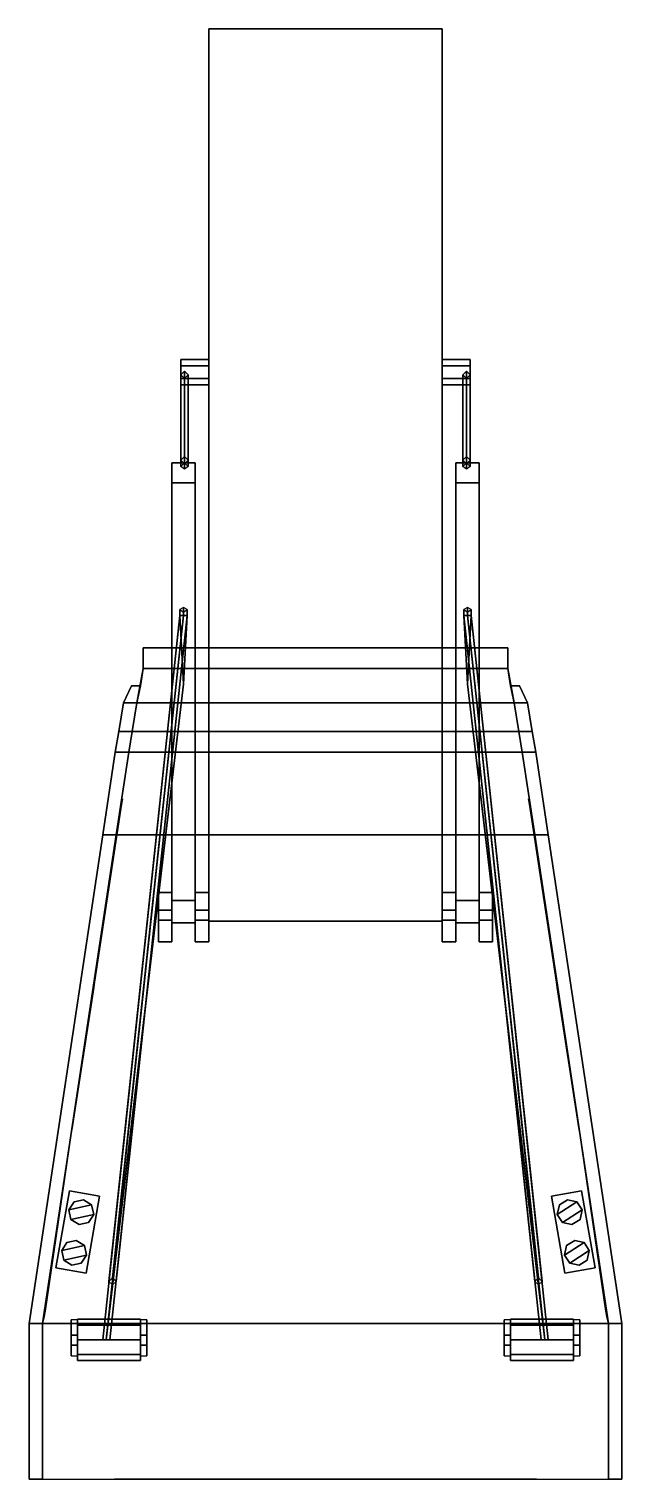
# Model space of a CAD drawing. Header units: millimetres. Extents: x -3.3 to 3.3, y -34.8 to 29.6.
# Drawn here: x -3.3 to 3.3, y 13.46 to 29.6 of the extents above; entities that cross this region are included whole.
import ezdxf

# ---------------------------------------------------------------- set-up
doc = ezdxf.new("R2010")
doc.units = ezdxf.units.MM
doc.layers.add('railings', color=6, linetype='Continuous')

msp = doc.modelspace()

# ---------------------------------------------------------------- linework, layer by layer
for points in [[(-1.3, 29.6, 2.29), (-1.3, 29.6, 1.94), (-1.3, 19.67, 2.23), (-1.3, 19.67, 2.49)], [(1.3, 29.6, 2.29), (1.3, 29.6, 1.94), (-1.3, 29.6, 1.94), (-1.3, 29.6, 2.29)], [(-1.3, 19.67, 2.23), (-1.3, 29.6, 1.94), (1.3, 29.6, 1.94), (1.3, 19.67, 2.23)], [(1.3, 19.67, 2.49), (1.3, 29.6, 2.29), (-1.3, 29.6, 2.29), (-1.3, 19.67, 2.49)], [(1.3, 19.67, 2.23), (1.3, 29.6, 1.94), (1.3, 29.6, 2.29), (1.3, 19.67, 2.49)], [(-1.61, 25.64, 2.2), (-1.61, 25.92, 2.2), (-1.61, 25.85, 2.079), (-1.61, 25.71, 2.079)], [(-1.61, 25.71, 2.321), (-1.61, 25.85, 2.321), (-1.61, 25.92, 2.2), (-1.61, 25.64, 2.2)], [(-1.3, 25.92, 2.2), (-1.3, 25.85, 2.079), (-1.61, 25.85, 2.079), (-1.61, 25.92, 2.2)], [(-1.3, 25.85, 2.321), (-1.3, 25.92, 2.2), (-1.61, 25.92, 2.2), (-1.61, 25.85, 2.321)], [(-1.3, 25.85, 2.079), (-1.3, 25.71, 2.079), (-1.61, 25.71, 2.079), (-1.61, 25.85, 2.079)], [(-1.3, 25.71, 2.321), (-1.3, 25.85, 2.321), (-1.61, 25.85, 2.321), (-1.61, 25.71, 2.321)], [(1.3, 25.92, 2.2), (1.3, 25.85, 2.321), (1.61, 25.85, 2.321), (1.61, 25.92, 2.2)], [(1.3, 25.85, 2.079), (1.3, 25.92, 2.2), (1.61, 25.92, 2.2), (1.61, 25.85, 2.079)], [(1.3, 25.85, 2.321), (1.3, 25.71, 2.321), (1.61, 25.71, 2.321), (1.61, 25.85, 2.321)], [(1.3, 25.71, 2.079), (1.3, 25.85, 2.079), (1.61, 25.85, 2.079), (1.61, 25.71, 2.079)], [(1.61, 25.85, 2.321), (1.61, 25.71, 2.321), (1.61, 25.64, 2.2), (1.61, 25.92, 2.2)], [(1.61, 25.92, 2.2), (1.61, 25.64, 2.2), (1.61, 25.71, 2.079), (1.61, 25.85, 2.079)], [(-1.57, 25.79, 2.32), (-1.61, 25.75, 2.32), (-1.61, 24.8, 8.87), (-1.57, 24.84, 8.87)], [(-1.61, 25.75, 2.32), (-1.57, 25.71, 2.32), (-1.57, 24.76, 8.87), (-1.61, 24.8, 8.87)], [(-1.3, 25.71, 2.079), (-1.3, 25.64, 2.2), (-1.61, 25.64, 2.2), (-1.61, 25.71, 2.079)], [(-1.3, 25.64, 2.2), (-1.3, 25.71, 2.321), (-1.61, 25.71, 2.321), (-1.61, 25.64, 2.2)], [(-1.53, 25.75, 2.32), (-1.57, 25.79, 2.32), (-1.57, 24.84, 8.87), (-1.53, 24.8, 8.87)], [(-1.57, 25.71, 2.32), (-1.53, 25.75, 2.32), (-1.53, 24.8, 8.87), (-1.57, 24.76, 8.87)], [(1.3, 25.71, 2.321), (1.3, 25.64, 2.2), (1.61, 25.64, 2.2), (1.61, 25.71, 2.321)], [(1.3, 25.64, 2.2), (1.3, 25.71, 2.079), (1.61, 25.71, 2.079), (1.61, 25.64, 2.2)], [(1.57, 25.79, 2.32), (1.53, 25.75, 2.32), (1.53, 24.8, 8.87), (1.57, 24.84, 8.87)], [(1.53, 25.75, 2.32), (1.57, 25.71, 2.32), (1.57, 24.76, 8.87), (1.53, 24.8, 8.87)], [(1.61, 25.75, 2.32), (1.57, 25.79, 2.32), (1.57, 24.84, 8.87), (1.61, 24.8, 8.87)], [(1.57, 25.71, 2.32), (1.61, 25.75, 2.32), (1.61, 24.8, 8.87), (1.57, 24.76, 8.87)], [(-1.71, 24.77, 9.24), (-1.71, 19.9, 2.14), (-1.71, 19.65, 2.34), (-1.71, 24.55, 9.39)], [(-1.45, 24.77, 9.24), (-1.45, 19.9, 2.14), (-1.71, 19.9, 2.14), (-1.71, 24.77, 9.24)], [(-1.45, 24.55, 9.39), (-1.45, 24.77, 9.24), (-1.71, 24.77, 9.24), (-1.71, 24.55, 9.39)], [(-1.57, 24.84, 8.87), (-1.61, 24.8, 8.87), (-1.61, 24.73, 9.19), (-1.57, 24.77, 9.24)], [(-1.61, 24.8, 8.87), (-1.57, 24.76, 8.87), (-1.57, 24.7, 9.14), (-1.61, 24.73, 9.19)], [(-1.53, 24.8, 8.87), (-1.57, 24.84, 8.87), (-1.57, 24.77, 9.24), (-1.53, 24.73, 9.19)], [(-1.57, 24.76, 8.87), (-1.53, 24.8, 8.87), (-1.53, 24.73, 9.19), (-1.57, 24.7, 9.14)], [(-1.45, 19.65, 2.34), (-1.45, 19.9, 2.14), (-1.45, 24.77, 9.24), (-1.45, 24.55, 9.39)], [(1.71, 24.77, 9.24), (1.71, 19.9, 2.14), (1.45, 19.9, 2.14), (1.45, 24.77, 9.24)], [(1.45, 24.77, 9.24), (1.45, 19.9, 2.14), (1.45, 19.65, 2.34), (1.45, 24.55, 9.39)], [(1.71, 24.55, 9.39), (1.71, 24.77, 9.24), (1.45, 24.77, 9.24), (1.45, 24.55, 9.39)], [(1.57, 24.84, 8.87), (1.53, 24.8, 8.87), (1.53, 24.73, 9.19), (1.57, 24.77, 9.24)], [(1.53, 24.8, 8.87), (1.57, 24.76, 8.87), (1.57, 24.7, 9.14), (1.53, 24.73, 9.19)], [(1.61, 24.8, 8.87), (1.57, 24.84, 8.87), (1.57, 24.77, 9.24), (1.61, 24.73, 9.19)], [(1.57, 24.76, 8.87), (1.61, 24.8, 8.87), (1.61, 24.73, 9.19), (1.57, 24.7, 9.14)], [(1.71, 19.65, 2.34), (1.71, 19.9, 2.14), (1.71, 24.77, 9.24), (1.71, 24.55, 9.39)], [(-1.71, 24.55, 9.39), (-1.71, 19.65, 2.34), (-1.45, 19.65, 2.34), (-1.45, 24.55, 9.39)], [(1.45, 24.55, 9.39), (1.45, 19.65, 2.34), (1.71, 19.65, 2.34), (1.71, 24.55, 9.39)], [(-1.62, 23.07, 7.35), (-1.58, 23.07, 7.39), (-1.58, 23.16, 7.39), (-1.62, 23.14, 7.35)], [(-1.58, 23.07, 7.31), (-1.62, 23.07, 7.35), (-1.62, 23.14, 7.35), (-1.58, 23.11, 7.31)], [(-1.58, 23.07, 7.39), (-1.54, 23.07, 7.35), (-1.54, 23.14, 7.35), (-1.58, 23.16, 7.39)], [(-1.54, 23.07, 7.35), (-1.58, 23.07, 7.31), (-1.58, 23.11, 7.31), (-1.54, 23.14, 7.35)], [(1.54, 23.07, 7.35), (1.58, 23.07, 7.39), (1.58, 23.16, 7.39), (1.54, 23.14, 7.35)], [(1.58, 23.07, 7.31), (1.54, 23.07, 7.35), (1.54, 23.14, 7.35), (1.58, 23.11, 7.31)], [(1.58, 23.07, 7.39), (1.62, 23.07, 7.35), (1.62, 23.14, 7.35), (1.58, 23.16, 7.39)], [(1.62, 23.07, 7.35), (1.58, 23.07, 7.31), (1.58, 23.11, 7.31), (1.62, 23.14, 7.35)], [(-2.48, 15.01, 2.31), (-2.44, 15.01, 2.35), (-1.58, 23.07, 7.39), (-1.62, 23.07, 7.35)], [(-2.44, 15.01, 2.27), (-2.48, 15.01, 2.31), (-1.62, 23.07, 7.35), (-1.58, 22.307, 6.833)], [(-2.44, 15.01, 2.35), (-2.4, 15.01, 2.31), (-1.54, 23.07, 7.35), (-1.58, 23.07, 7.39)], [(-2.4, 15.01, 2.31), (-2.44, 15.01, 2.27), (-1.58, 22.307, 6.833), (-1.54, 23.07, 7.35)], [(-2.41, 15.66, 1.929), (-2.37, 15.62, 1.94), (-1.58, 22.307, 6.833), (-1.62, 23.07, 7.35)], [(-2.37, 15.7, 1.919), (-2.41, 15.66, 1.929), (-1.62, 23.07, 7.35), (-1.58, 23.07, 7.31)], [(-2.37, 15.62, 1.94), (-2.33, 15.66, 1.929), (-1.54, 23.07, 7.35), (-1.58, 22.307, 6.833)], [(-2.33, 15.66, 1.929), (-2.37, 15.7, 1.919), (-1.58, 23.07, 7.31), (-1.54, 23.07, 7.35)], [(2.44, 15.01, 2.27), (2.4, 15.01, 2.31), (1.54, 23.07, 7.35), (1.58, 22.307, 6.833)], [(2.4, 15.01, 2.31), (2.44, 15.01, 2.35), (1.58, 23.07, 7.39), (1.54, 23.07, 7.35)], [(2.37, 15.7, 1.919), (2.33, 15.66, 1.929), (1.54, 23.07, 7.35), (1.58, 23.07, 7.31)], [(2.33, 15.66, 1.929), (2.37, 15.62, 1.94), (1.58, 22.307, 6.833), (1.54, 23.07, 7.35)], [(2.48, 15.01, 2.31), (2.44, 15.01, 2.27), (1.58, 22.307, 6.833), (1.62, 23.07, 7.35)], [(2.44, 15.01, 2.35), (2.48, 15.01, 2.31), (1.62, 23.07, 7.35), (1.58, 23.07, 7.39)], [(2.41, 15.66, 1.929), (2.37, 15.7, 1.919), (1.58, 23.07, 7.31), (1.62, 23.07, 7.35)], [(2.37, 15.62, 1.94), (2.41, 15.66, 1.929), (1.62, 23.07, 7.35), (1.58, 22.307, 6.833)], [(-2.03, 22.71, 2.14), (2.03, 22.71, 2.14), (2.03, 22.71, 1.35), (-2.03, 22.71, 1.35)], [(-2.03, 22.48, 2.14), (-2.03, 22.71, 2.14), (-2.03, 22.71, 1.35), (-2.03, 22.48, 0.89)], [(-2.03, 22.71, 1.35), (2.03, 22.71, 1.35), (2.03, 22.48, 0.89), (-2.03, 22.48, 0.89)], [(2.03, 22.48, 2.14), (2.03, 22.71, 2.14), (-2.03, 22.71, 2.14), (-2.03, 22.48, 2.14)], [(2.03, 22.48, 0.89), (2.03, 22.71, 1.35), (2.03, 22.71, 2.14), (2.03, 22.48, 2.14)], [(-2.03, 22.48, 0.89), (2.03, 22.48, 0.89), (2.1, 22.1, 0.5), (-2.1, 22.1, 0.5)], [(2.1, 22.1, 2.1), (2.03, 22.48, 2.14), (-2.03, 22.48, 2.14), (-2.1, 22.1, 2.1)], [(-2.1, 22.1, 2.1), (-2.03, 22.48, 2.14), (-2.06, 22.29, 2), (-2.1, 22.1, 2)], [(-2.1, 22.1, 1.34), (-2.06, 22.29, 1.34), (-2.03, 22.48, 0.89), (-2.1, 22.1, 0.5)], [(-2.06, 22.29, 2), (-2.03, 22.48, 2.14), (-2.03, 22.48, 0.89), (-2.06, 22.29, 1.34)], [(2.06, 22.29, 1.34), (2.03, 22.48, 0.89), (2.03, 22.48, 2.14), (2.06, 22.29, 2)], [(2.1, 22.1, 2), (2.06, 22.29, 2), (2.03, 22.48, 2.14), (2.1, 22.1, 2.1)], [(2.1, 22.1, 0.5), (2.03, 22.48, 0.89), (2.06, 22.29, 1.34), (2.1, 22.1, 1.34)], [(-2.1, 22.1, 2), (-2.06, 22.29, 2), (-2.16, 22.29, 2), (-2.25, 22.1, 2)], [(-2.16, 22.29, 2), (-2.16, 22.29, 1.84), (-2.25, 22.1, 1.84), (-2.25, 22.1, 2)], [(-2.25, 22.1, 1.84), (-2.16, 22.29, 1.84), (-2.06, 22.29, 1.84), (-2.1, 22.1, 1.84)], [(-2.16, 22.29, 1.5), (-2.16, 22.29, 1.34), (-2.25, 22.1, 1.34), (-2.25, 22.1, 1.5)], [(-2.25, 22.1, 1.34), (-2.16, 22.29, 1.34), (-2.06, 22.29, 1.34), (-2.1, 22.1, 1.34)], [(-2.1, 22.1, 1.5), (-2.06, 22.29, 1.5), (-2.16, 22.29, 1.5), (-2.25, 22.1, 1.5)], [(-2.06, 22.29, 2), (-2.06, 22.29, 1.84), (-2.16, 22.29, 1.84), (-2.16, 22.29, 2)], [(-2.06, 22.29, 1.5), (-2.06, 22.29, 1.34), (-2.16, 22.29, 1.34), (-2.16, 22.29, 1.5)], [(-2.1, 22.1, 1.84), (-2.06, 22.29, 1.84), (-2.06, 22.29, 1.5), (-2.1, 22.1, 1.5)], [(2.1, 22.1, 1.84), (2.06, 22.29, 1.84), (2.16, 22.29, 1.84), (2.25, 22.1, 1.84)], [(2.06, 22.29, 1.84), (2.06, 22.29, 2), (2.16, 22.29, 2), (2.16, 22.29, 1.84)], [(2.25, 22.1, 2), (2.16, 22.29, 2), (2.06, 22.29, 2), (2.1, 22.1, 2)], [(2.06, 22.29, 1.34), (2.06, 22.29, 1.5), (2.16, 22.29, 1.5), (2.16, 22.29, 1.34)], [(2.1, 22.1, 1.34), (2.06, 22.29, 1.34), (2.16, 22.29, 1.34), (2.25, 22.1, 1.34)], [(2.25, 22.1, 1.5), (2.16, 22.29, 1.5), (2.06, 22.29, 1.5), (2.1, 22.1, 1.5)], [(2.1, 22.1, 1.5), (2.06, 22.29, 1.5), (2.06, 22.29, 1.84), (2.1, 22.1, 1.84)], [(2.16, 22.29, 1.84), (2.16, 22.29, 2), (2.25, 22.1, 2), (2.25, 22.1, 1.84)], [(2.16, 22.29, 1.34), (2.16, 22.29, 1.5), (2.25, 22.1, 1.5), (2.25, 22.1, 1.34)], [(-2.25, 22.1, 2), (-2.25, 22.1, 1.84), (-2.3, 21.78, 1.83), (-2.3, 21.78, 1.99)], [(-2.15, 21.78, 1.99), (-2.1, 22.1, 2), (-2.25, 22.1, 2), (-2.3, 21.78, 1.99)], [(-2.3, 21.78, 1.83), (-2.25, 22.1, 1.84), (-2.1, 22.1, 1.84), (-2.15, 21.78, 1.83)], [(-2.25, 22.1, 1.5), (-2.25, 22.1, 1.34), (-2.3, 21.78, 1.33), (-2.3, 21.78, 1.49)], [(-2.3, 21.78, 1.33), (-2.25, 22.1, 1.34), (-2.1, 22.1, 1.34), (-2.15, 21.78, 1.33)], [(-2.15, 21.78, 1.49), (-2.1, 22.1, 1.5), (-2.25, 22.1, 1.5), (-2.3, 21.78, 1.49)], [(-2.15, 21.78, 2.09), (-2.1, 22.1, 2.1), (-2.1, 22.1, 2), (-2.15, 21.78, 1.99)], [(-2.1, 22.1, 0.5), (2.1, 22.1, 0.5), (2.15, 21.78, 0.31), (-2.15, 21.78, 0.31)], [(2.15, 21.78, 2.09), (2.1, 22.1, 2.1), (-2.1, 22.1, 2.1), (-2.15, 21.78, 2.09)], [(-2.15, 21.78, 1.83), (-2.1, 22.1, 1.84), (-2.1, 22.1, 1.5), (-2.15, 21.78, 1.49)], [(-2.15, 21.78, 1.33), (-2.1, 22.1, 1.34), (-2.1, 22.1, 0.5), (-2.15, 21.78, 0.31)], [(2.15, 21.78, 1.99), (2.1, 22.1, 2), (2.1, 22.1, 2.1), (2.15, 21.78, 2.09)], [(2.15, 21.78, 1.83), (2.1, 22.1, 1.84), (2.25, 22.1, 1.84), (2.3, 21.78, 1.83)], [(2.3, 21.78, 1.99), (2.25, 22.1, 2), (2.1, 22.1, 2), (2.15, 21.78, 1.99)], [(2.15, 21.78, 1.33), (2.1, 22.1, 1.34), (2.25, 22.1, 1.34), (2.3, 21.78, 1.33)], [(2.3, 21.78, 1.49), (2.25, 22.1, 1.5), (2.1, 22.1, 1.5), (2.15, 21.78, 1.49)], [(2.15, 21.78, 1.49), (2.1, 22.1, 1.5), (2.1, 22.1, 1.84), (2.15, 21.78, 1.83)], [(2.15, 21.78, 0.31), (2.1, 22.1, 0.5), (2.1, 22.1, 1.34), (2.15, 21.78, 1.33)], [(2.25, 22.1, 1.84), (2.25, 22.1, 2), (2.3, 21.78, 1.99), (2.3, 21.78, 1.83)], [(2.25, 22.1, 1.34), (2.25, 22.1, 1.5), (2.3, 21.78, 1.49), (2.3, 21.78, 1.33)], [(-2.34, 21.55, 1.82), (-2.3, 21.78, 1.83), (-2.15, 21.78, 1.83), (-2.19, 21.55, 1.82)], [(-2.19, 21.55, 1.98), (-2.15, 21.78, 1.99), (-2.3, 21.78, 1.99), (-2.34, 21.55, 1.98)], [(-2.3, 21.78, 1.99), (-2.3, 21.78, 1.83), (-2.34, 21.55, 1.82), (-2.34, 21.55, 1.98)], [(-2.3, 21.78, 1.49), (-2.3, 21.78, 1.33), (-2.34, 21.55, 1.32), (-2.34, 21.55, 1.48)], [(-2.34, 21.55, 1.32), (-2.3, 21.78, 1.33), (-2.15, 21.78, 1.33), (-2.19, 21.55, 1.32)], [(-2.19, 21.55, 1.48), (-2.15, 21.78, 1.49), (-2.3, 21.78, 1.49), (-2.34, 21.55, 1.48)], [(-2.19, 21.55, 2.08), (-2.15, 21.78, 2.09), (-2.15, 21.78, 1.99), (-2.19, 21.55, 1.98)], [(-2.15, 21.78, 0.31), (2.15, 21.78, 0.31), (2.19, 21.55, 0.21), (-2.19, 21.55, 0.21)], [(2.19, 21.55, 2.08), (2.15, 21.78, 2.09), (-2.15, 21.78, 2.09), (-2.19, 21.55, 2.08)], [(-2.19, 21.55, 1.82), (-2.15, 21.78, 1.83), (-2.15, 21.78, 1.49), (-2.19, 21.55, 1.48)], [(-2.19, 21.55, 1.32), (-2.15, 21.78, 1.33), (-2.15, 21.78, 0.31), (-2.19, 21.55, 0.21)], [(2.19, 21.55, 1.98), (2.15, 21.78, 1.99), (2.15, 21.78, 2.09), (2.19, 21.55, 2.08)], [(2.19, 21.55, 1.82), (2.15, 21.78, 1.83), (2.3, 21.78, 1.83), (2.34, 21.55, 1.82)], [(2.34, 21.55, 1.98), (2.3, 21.78, 1.99), (2.15, 21.78, 1.99), (2.19, 21.55, 1.98)], [(2.19, 21.55, 1.32), (2.15, 21.78, 1.33), (2.3, 21.78, 1.33), (2.34, 21.55, 1.32)], [(2.34, 21.55, 1.48), (2.3, 21.78, 1.49), (2.15, 21.78, 1.49), (2.19, 21.55, 1.48)], [(2.19, 21.55, 1.48), (2.15, 21.78, 1.49), (2.15, 21.78, 1.83), (2.19, 21.55, 1.82)], [(2.19, 21.55, 0.21), (2.15, 21.78, 0.31), (2.15, 21.78, 1.33), (2.19, 21.55, 1.32)], [(2.3, 21.78, 1.83), (2.3, 21.78, 1.99), (2.34, 21.55, 1.98), (2.34, 21.55, 1.82)], [(2.3, 21.78, 1.33), (2.3, 21.78, 1.49), (2.34, 21.55, 1.48), (2.34, 21.55, 1.32)], [(-2.34, 21.55, 1.98), (-2.34, 21.55, 1.82), (-2.48, 20.63, 1.76), (-2.48, 20.63, 1.92)], [(-2.33, 20.63, 1.92), (-2.19, 21.55, 1.98), (-2.34, 21.55, 1.98), (-2.48, 20.63, 1.92)], [(-2.48, 20.63, 1.76), (-2.34, 21.55, 1.82), (-2.19, 21.55, 1.82), (-2.33, 20.63, 1.76)], [(-2.33, 20.63, 1.42), (-2.19, 21.55, 1.48), (-2.34, 21.55, 1.48), (-2.48, 20.63, 1.42)], [(-2.34, 21.55, 1.48), (-2.34, 21.55, 1.32), (-2.48, 20.63, 1.26), (-2.48, 20.63, 1.42)], [(-2.48, 20.63, 1.26), (-2.34, 21.55, 1.32), (-2.19, 21.55, 1.32), (-2.33, 20.63, 1.26)], [(-2.33, 20.63), (-2.19, 21.55, 0.21), (2.19, 21.55, 0.21), (2.33, 20.63)], [(-2.33, 20.63, 2.02), (-2.19, 21.55, 2.08), (-2.19, 21.55, 1.98), (-2.33, 20.63, 1.92)], [(2.33, 20.63, 2.02), (2.19, 21.55, 2.08), (-2.19, 21.55, 2.08), (-2.33, 20.63, 2.02)], [(-2.33, 20.63, 1.76), (-2.19, 21.55, 1.82), (-2.19, 21.55, 1.48), (-2.33, 20.63, 1.42)], [(-2.33, 20.63, 1.26), (-2.19, 21.55, 1.32), (-2.19, 21.55, 0.21), (-2.33, 20.63)], [(2.33, 20.63, 1.92), (2.19, 21.55, 1.98), (2.19, 21.55, 2.08), (2.33, 20.63, 2.02)], [(2.33, 20.63, 1.76), (2.19, 21.55, 1.82), (2.34, 21.55, 1.82), (2.48, 20.63, 1.76)], [(2.48, 20.63, 1.92), (2.34, 21.55, 1.98), (2.19, 21.55, 1.98), (2.33, 20.63, 1.92)], [(2.48, 20.63, 1.42), (2.34, 21.55, 1.48), (2.19, 21.55, 1.48), (2.33, 20.63, 1.42)], [(2.33, 20.63, 1.26), (2.19, 21.55, 1.32), (2.34, 21.55, 1.32), (2.48, 20.63, 1.26)], [(2.33, 20.63, 1.42), (2.19, 21.55, 1.48), (2.19, 21.55, 1.82), (2.33, 20.63, 1.76)], [(2.33, 20.63), (2.19, 21.55, 0.21), (2.19, 21.55, 1.32), (2.33, 20.63, 1.26)], [(2.34, 21.55, 1.82), (2.34, 21.55, 1.98), (2.48, 20.63, 1.92), (2.48, 20.63, 1.76)], [(2.34, 21.55, 1.32), (2.34, 21.55, 1.48), (2.48, 20.63, 1.42), (2.48, 20.63, 1.26)], [(-3.15, 15.19, 1.47), (-2.33, 20.63, 1.92), (-2.48, 20.63, 1.92), (-3.3, 15.19, 1.47)], [(-2.48, 20.63, 1.92), (-2.48, 20.63, 1.76), (-3.3, 15.19, 1.31), (-3.3, 15.19, 1.47)], [(-3.3, 15.19, 1.31), (-2.48, 20.63, 1.76), (-2.33, 20.63, 1.76), (-3.15, 15.19, 1.31)], [(-3.15, 15.19, 0.97), (-2.33, 20.63, 1.42), (-2.48, 20.63, 1.42), (-3.3, 15.19, 0.97)], [(-3.3, 15.19, 0.81), (-2.48, 20.63, 1.26), (-2.33, 20.63, 1.26), (-3.15, 15.19, 0.81)], [(-2.48, 20.63, 1.42), (-2.48, 20.63, 1.26), (-3.3, 15.19, 0.81), (-3.3, 15.19, 0.97)], [(-3.15, 15.19, 1.76), (-2.33, 20.63, 2.02), (-2.33, 20.63, 1.92), (-3.15, 15.19, 1.47)], [(3.15, 15.19, 1.76), (2.33, 20.63, 2.02), (-2.33, 20.63, 2.02), (-3.15, 15.19, 1.76)], [(-3.15, 15.19, 1.31), (-2.33, 20.63, 1.76), (-2.33, 20.63, 1.42), (-3.15, 15.19, 0.97)], [(-3.15, 15.19, 0.81), (-2.33, 20.63, 1.26), (-2.33, 20.63), (-3.15, 15.19)], [(3.15, 15.19, 1.47), (2.33, 20.63, 1.92), (2.33, 20.63, 2.02), (3.15, 15.19, 1.76)], [(3.15, 15.19, 1.31), (2.33, 20.63, 1.76), (2.48, 20.63, 1.76), (3.3, 15.19, 1.31)], [(3.3, 15.19, 1.47), (2.48, 20.63, 1.92), (2.33, 20.63, 1.92), (3.15, 15.19, 1.47)], [(3.3, 15.19, 0.97), (2.48, 20.63, 1.42), (2.33, 20.63, 1.42), (3.15, 15.19, 0.97)], [(3.15, 15.19, 0.81), (2.33, 20.63, 1.26), (2.48, 20.63, 1.26), (3.3, 15.19, 0.81)], [(3.15, 15.19, 0.97), (2.33, 20.63, 1.42), (2.33, 20.63, 1.76), (3.15, 15.19, 1.31)], [(3.15, 15.19), (2.33, 20.63), (2.33, 20.63, 1.26), (3.15, 15.19, 0.81)], [(2.48, 20.63, 1.76), (2.48, 20.63, 1.92), (3.3, 15.19, 1.47), (3.3, 15.19, 1.31)], [(2.48, 20.63, 1.26), (2.48, 20.63, 1.42), (3.3, 15.19, 0.97), (3.3, 15.19, 0.81)], [(-1.71, 19.99, 2.13), (-1.71, 19.99, 1.98), (-1.86, 19.99, 1.98), (-1.86, 19.99, 2.13)], [(-1.86, 19.99, 2.13), (-1.86, 19.99, 1.98), (-1.86, 19.44, 1.96), (-1.86, 19.44, 2.03)], [(-1.71, 19.79, 2.34), (-1.71, 19.99, 2.13), (-1.86, 19.99, 2.13), (-1.86, 19.79, 2.34)], [(-1.86, 19.79, 2.34), (-1.86, 19.99, 2.13), (-1.86, 19.44, 2.03), (-1.86, 19.68, 2.34)], [(-1.71, 19.44, 1.96), (-1.71, 19.99, 1.98), (-1.71, 19.99, 2.13), (-1.71, 19.44, 2.03)], [(-1.71, 19.44, 2.03), (-1.71, 19.99, 2.13), (-1.71, 19.79, 2.34), (-1.71, 19.68, 2.34)], [(-1.71, 19.65, 2.34), (-1.71, 19.9, 2.14), (-1.45, 19.9, 2.14), (-1.45, 19.65, 2.34)], [(-1.45, 19.99, 2.13), (-1.45, 19.99, 1.98), (-1.45, 19.44, 1.96), (-1.45, 19.44, 2.03)], [(-1.3, 19.99, 2.13), (-1.3, 19.99, 1.98), (-1.45, 19.99, 1.98), (-1.45, 19.99, 2.13)], [(-1.45, 19.79, 2.34), (-1.45, 19.99, 2.13), (-1.45, 19.44, 2.03), (-1.45, 19.68, 2.34)], [(-1.3, 19.79, 2.34), (-1.3, 19.99, 2.13), (-1.45, 19.99, 2.13), (-1.45, 19.79, 2.34)], [(-1.3, 19.44, 1.96), (-1.3, 19.99, 1.98), (-1.3, 19.99, 2.13), (-1.3, 19.44, 2.03)], [(-1.3, 19.44, 2.03), (-1.3, 19.99, 2.13), (-1.3, 19.79, 2.34), (-1.3, 19.68, 2.34)], [(1.45, 19.79, 2.34), (1.45, 19.99, 2.13), (1.3, 19.99, 2.13), (1.3, 19.79, 2.34)], [(1.45, 19.99, 2.13), (1.45, 19.99, 1.98), (1.3, 19.99, 1.98), (1.3, 19.99, 2.13)], [(1.3, 19.79, 2.34), (1.3, 19.99, 2.13), (1.3, 19.44, 2.03), (1.3, 19.68, 2.34)], [(1.3, 19.99, 2.13), (1.3, 19.99, 1.98), (1.3, 19.44, 1.96), (1.3, 19.44, 2.03)], [(1.45, 19.44, 2.03), (1.45, 19.99, 2.13), (1.45, 19.79, 2.34), (1.45, 19.68, 2.34)], [(1.45, 19.44, 1.96), (1.45, 19.99, 1.98), (1.45, 19.99, 2.13), (1.45, 19.44, 2.03)], [(1.45, 19.65, 2.34), (1.45, 19.9, 2.14), (1.71, 19.9, 2.14), (1.71, 19.65, 2.34)], [(1.86, 19.99, 2.13), (1.86, 19.99, 1.98), (1.71, 19.99, 1.98), (1.71, 19.99, 2.13)], [(1.71, 19.99, 2.13), (1.71, 19.99, 1.98), (1.71, 19.44, 1.96), (1.71, 19.44, 2.03)], [(1.86, 19.79, 2.34), (1.86, 19.99, 2.13), (1.71, 19.99, 2.13), (1.71, 19.79, 2.34)], [(1.71, 19.79, 2.34), (1.71, 19.99, 2.13), (1.71, 19.44, 2.03), (1.71, 19.68, 2.34)], [(1.86, 19.44, 1.96), (1.86, 19.99, 1.98), (1.86, 19.99, 2.13), (1.86, 19.44, 2.03)], [(1.86, 19.44, 2.03), (1.86, 19.99, 2.13), (1.86, 19.79, 2.34), (1.86, 19.68, 2.34)], [(-1.71, 19.68, 2.34), (-1.71, 19.79, 2.34), (-1.86, 19.79, 2.34), (-1.86, 19.68, 2.34)], [(-1.3, 19.68, 2.34), (-1.3, 19.79, 2.34), (-1.45, 19.79, 2.34), (-1.45, 19.68, 2.34)], [(1.45, 19.68, 2.34), (1.45, 19.79, 2.34), (1.3, 19.79, 2.34), (1.3, 19.68, 2.34)], [(1.86, 19.68, 2.34), (1.86, 19.79, 2.34), (1.71, 19.79, 2.34), (1.71, 19.68, 2.34)], [(-1.86, 19.68, 2.34), (-1.86, 19.44, 2.03), (-1.71, 19.44, 2.03), (-1.71, 19.68, 2.34)], [(-1.45, 19.68, 2.34), (-1.45, 19.44, 2.03), (-1.3, 19.44, 2.03), (-1.3, 19.68, 2.34)], [(-1.3, 19.67, 2.49), (-1.3, 19.67, 2.23), (1.3, 19.67, 2.23), (1.3, 19.67, 2.49)], [(1.3, 19.68, 2.34), (1.3, 19.44, 2.03), (1.45, 19.44, 2.03), (1.45, 19.68, 2.34)], [(1.71, 19.68, 2.34), (1.71, 19.44, 2.03), (1.86, 19.44, 2.03), (1.86, 19.68, 2.34)], [(-1.86, 19.44, 2.03), (-1.86, 19.44, 1.96), (-1.71, 19.44, 1.96), (-1.71, 19.44, 2.03)], [(-1.45, 19.44, 2.03), (-1.45, 19.44, 1.96), (-1.3, 19.44, 1.96), (-1.3, 19.44, 2.03)], [(1.3, 19.44, 2.03), (1.3, 19.44, 1.96), (1.45, 19.44, 1.96), (1.45, 19.44, 2.03)], [(1.71, 19.44, 2.03), (1.71, 19.44, 1.96), (1.86, 19.44, 1.96), (1.86, 19.44, 2.03)], [(-2.514, 16.608, 1.93), (-2.849, 16.667, 1.93), (-3, 15.81, 1.93), (-2.665, 15.751, 1.93)], [(-3, 15.81, 1.93), (-2.849, 16.667, 1.93), (-2.849, 16.667, 1.77), (-3, 15.81, 1.77)], [(-2.514, 16.608, 1.77), (-2.849, 16.667, 1.77), (-2.849, 16.667, 1.93), (-2.514, 16.608, 1.93)], [(2.849, 16.667, 1.77), (2.514, 16.608, 1.77), (2.514, 16.608, 1.93), (2.849, 16.667, 1.93)], [(2.849, 16.667, 1.93), (2.514, 16.608, 1.93), (2.665, 15.751, 1.93), (3, 15.81, 1.93)], [(3, 15.81, 1.77), (2.849, 16.667, 1.77), (2.849, 16.667, 1.93), (3, 15.81, 1.93)], [(-2.856, 16.455, 2.26), (-2.603, 16.511, 2.26), (-2.694, 16.568, 2.26), (-2.798, 16.545, 2.26)], [(-2.798, 16.545, 1.93), (-2.856, 16.455, 1.93), (-2.856, 16.455, 2.26), (-2.798, 16.545, 2.26)], [(-2.833, 16.35, 2.26), (-2.58, 16.406, 2.26), (-2.603, 16.511, 2.26), (-2.856, 16.455, 2.26)], [(-2.694, 16.568, 1.93), (-2.798, 16.545, 1.93), (-2.798, 16.545, 2.26), (-2.694, 16.568, 2.26)], [(-2.603, 16.511, 1.93), (-2.694, 16.568, 1.93), (-2.694, 16.568, 2.26), (-2.603, 16.511, 2.26)], [(-2.665, 15.751, 1.77), (-2.514, 16.608, 1.77), (-2.514, 16.608, 1.93), (-2.665, 15.751, 1.93)], [(-2.58, 16.406, 1.93), (-2.603, 16.511, 1.93), (-2.603, 16.511, 2.26), (-2.58, 16.406, 2.26)], [(2.665, 15.751, 1.93), (2.514, 16.608, 1.93), (2.514, 16.608, 1.77), (2.665, 15.751, 1.77)], [(2.58, 16.406, 2.26), (2.798, 16.545, 2.26), (2.694, 16.568, 2.26), (2.603, 16.511, 2.26)], [(2.638, 16.316, 2.26), (2.856, 16.455, 2.26), (2.798, 16.545, 2.26), (2.58, 16.406, 2.26)], [(2.603, 16.511, 1.93), (2.58, 16.406, 1.93), (2.58, 16.406, 2.26), (2.603, 16.511, 2.26)], [(2.694, 16.568, 1.93), (2.603, 16.511, 1.93), (2.603, 16.511, 2.26), (2.694, 16.568, 2.26)], [(2.798, 16.545, 1.93), (2.694, 16.568, 1.93), (2.694, 16.568, 2.26), (2.798, 16.545, 2.26)], [(2.856, 16.455, 1.93), (2.798, 16.545, 1.93), (2.798, 16.545, 2.26), (2.856, 16.455, 2.26)], [(-2.856, 16.455, 1.93), (-2.833, 16.35, 1.93), (-2.833, 16.35, 2.26), (-2.856, 16.455, 2.26)], [(-2.742, 16.293, 2.26), (-2.638, 16.316, 2.26), (-2.58, 16.406, 2.26), (-2.833, 16.35, 2.26)], [(-2.833, 16.35, 1.93), (-2.742, 16.293, 1.93), (-2.742, 16.293, 2.26), (-2.833, 16.35, 2.26)], [(-2.742, 16.293, 1.93), (-2.638, 16.316, 1.93), (-2.638, 16.316, 2.26), (-2.742, 16.293, 2.26)], [(-2.638, 16.316, 1.93), (-2.58, 16.406, 1.93), (-2.58, 16.406, 2.26), (-2.638, 16.316, 2.26)], [(2.58, 16.406, 1.93), (2.638, 16.316, 1.93), (2.638, 16.316, 2.26), (2.58, 16.406, 2.26)], [(2.742, 16.293, 2.26), (2.833, 16.35, 2.26), (2.856, 16.455, 2.26), (2.638, 16.316, 2.26)], [(2.638, 16.316, 1.93), (2.742, 16.293, 1.93), (2.742, 16.293, 2.26), (2.638, 16.316, 2.26)], [(2.742, 16.293, 1.93), (2.833, 16.35, 1.93), (2.833, 16.35, 2.26), (2.742, 16.293, 2.26)], [(2.833, 16.35, 1.93), (2.856, 16.455, 1.93), (2.856, 16.455, 2.26), (2.833, 16.35, 2.26)], [(-2.936, 16.002, 2.26), (-2.683, 16.058, 2.26), (-2.774, 16.115, 2.26), (-2.878, 16.092, 2.26)], [(-2.878, 16.092, 1.93), (-2.936, 16.002, 1.93), (-2.936, 16.002, 2.26), (-2.878, 16.092, 2.26)], [(-2.913, 15.897, 2.26), (-2.66, 15.953, 2.26), (-2.683, 16.058, 2.26), (-2.936, 16.002, 2.26)], [(-2.936, 16.002, 1.93), (-2.913, 15.897, 1.93), (-2.913, 15.897, 2.26), (-2.936, 16.002, 2.26)], [(-2.774, 16.115, 1.93), (-2.878, 16.092, 1.93), (-2.878, 16.092, 2.26), (-2.774, 16.115, 2.26)], [(-2.683, 16.058, 1.93), (-2.774, 16.115, 1.93), (-2.774, 16.115, 2.26), (-2.683, 16.058, 2.26)], [(-2.66, 15.953, 1.93), (-2.683, 16.058, 1.93), (-2.683, 16.058, 2.26), (-2.66, 15.953, 2.26)], [(2.66, 15.953, 2.26), (2.878, 16.092, 2.26), (2.774, 16.115, 2.26), (2.683, 16.058, 2.26)], [(2.718, 15.863, 2.26), (2.936, 16.002, 2.26), (2.878, 16.092, 2.26), (2.66, 15.953, 2.26)], [(2.683, 16.058, 1.93), (2.66, 15.953, 1.93), (2.66, 15.953, 2.26), (2.683, 16.058, 2.26)], [(2.774, 16.115, 1.93), (2.683, 16.058, 1.93), (2.683, 16.058, 2.26), (2.774, 16.115, 2.26)], [(2.822, 15.84, 2.26), (2.913, 15.897, 2.26), (2.936, 16.002, 2.26), (2.718, 15.863, 2.26)], [(2.878, 16.092, 1.93), (2.774, 16.115, 1.93), (2.774, 16.115, 2.26), (2.878, 16.092, 2.26)], [(2.936, 16.002, 1.93), (2.878, 16.092, 1.93), (2.878, 16.092, 2.26), (2.936, 16.002, 2.26)], [(2.913, 15.897, 1.93), (2.936, 16.002, 1.93), (2.936, 16.002, 2.26), (2.913, 15.897, 2.26)], [(-2.822, 15.84, 2.26), (-2.718, 15.863, 2.26), (-2.66, 15.953, 2.26), (-2.913, 15.897, 2.26)], [(-2.913, 15.897, 1.93), (-2.822, 15.84, 1.93), (-2.822, 15.84, 2.26), (-2.913, 15.897, 2.26)], [(-2.822, 15.84, 1.93), (-2.718, 15.863, 1.93), (-2.718, 15.863, 2.26), (-2.822, 15.84, 2.26)], [(-2.718, 15.863, 1.93), (-2.66, 15.953, 1.93), (-2.66, 15.953, 2.26), (-2.718, 15.863, 2.26)], [(2.66, 15.953, 1.93), (2.718, 15.863, 1.93), (2.718, 15.863, 2.26), (2.66, 15.953, 2.26)], [(2.718, 15.863, 1.93), (2.822, 15.84, 1.93), (2.822, 15.84, 2.26), (2.718, 15.863, 2.26)], [(2.822, 15.84, 1.93), (2.913, 15.897, 1.93), (2.913, 15.897, 2.26), (2.822, 15.84, 2.26)], [(-2.665, 15.751, 1.93), (-3, 15.81, 1.93), (-3, 15.81, 1.77), (-2.665, 15.751, 1.77)], [(-2.41, 15.66, 1.929), (-2.37, 15.7, 1.919), (-2.37, 15.7, 1.78), (-2.41, 15.66, 1.78)], [(-2.37, 15.62, 1.94), (-2.41, 15.66, 1.929), (-2.41, 15.66, 1.78), (-2.37, 15.62, 1.78)], [(-2.37, 15.7, 1.919), (-2.33, 15.66, 1.929), (-2.33, 15.66, 1.78), (-2.37, 15.7, 1.78)], [(-2.33, 15.66, 1.929), (-2.37, 15.62, 1.94), (-2.37, 15.62, 1.78), (-2.33, 15.66, 1.78)], [(2.33, 15.66, 1.929), (2.37, 15.7, 1.919), (2.37, 15.7, 1.78), (2.33, 15.66, 1.78)], [(2.37, 15.62, 1.94), (2.33, 15.66, 1.929), (2.33, 15.66, 1.78), (2.37, 15.62, 1.78)], [(2.37, 15.7, 1.919), (2.41, 15.66, 1.929), (2.41, 15.66, 1.78), (2.37, 15.7, 1.78)], [(2.41, 15.66, 1.929), (2.37, 15.62, 1.94), (2.37, 15.62, 1.78), (2.41, 15.66, 1.78)], [(3, 15.81, 1.93), (2.665, 15.751, 1.93), (2.665, 15.751, 1.77), (3, 15.81, 1.77)], [(-3.3, 13.46, 1.31), (-3.3, 15.19, 1.31), (-3.15, 15.19, 1.31), (-3.15, 13.46, 1.31)], [(-3.3, 15.19, 1.47), (-3.3, 15.19, 1.31), (-3.3, 13.46, 1.31), (-3.3, 13.46, 1.47)], [(-3.15, 13.46, 1.47), (-3.15, 15.19, 1.47), (-3.3, 15.19, 1.47), (-3.3, 13.46, 1.47)], [(-3.3, 15.19, 0.97), (-3.3, 15.19, 0.81), (-3.3, 13.46, 0.81), (-3.3, 13.46, 0.97)], [(-3.3, 13.46, 0.81), (-3.3, 15.19, 0.81), (-3.15, 15.19, 0.81), (-3.15, 13.46, 0.81)], [(-3.15, 13.46, 0.97), (-3.15, 15.19, 0.97), (-3.3, 15.19, 0.97), (-3.3, 13.46, 0.97)], [(-3.15, 13.46, 1.76), (-3.15, 15.19, 1.76), (-3.15, 15.19, 1.47), (-3.15, 13.46, 1.47)], [(3.15, 13.46, 1.76), (3.15, 15.19, 1.76), (-3.15, 15.19, 1.76), (-3.15, 13.46, 1.76)], [(-3.15, 13.46, 1.31), (-3.15, 15.19, 1.31), (-3.15, 15.19, 0.97), (-3.15, 13.46, 0.97)], [(-3.15, 13.46, 0.81), (-3.15, 15.19, 0.81), (-3.15, 15.19), (-3.15, 13.46)], [(-2.83, 15.06, 2.21), (-2.83, 15.23, 1.76), (-2.83, 14.83, 1.76), (-2.83, 14.95, 2.21)], [(-2.76, 15.06, 2.21), (-2.76, 15.23, 1.76), (-2.83, 15.23, 1.76), (-2.83, 15.06, 2.21)], [(-2.76, 15.24, 2.12), (-2.76, 15.173, 2.283), (-2.06, 15.173, 2.283), (-2.06, 15.24, 2.12)], [(-2.76, 15.173, 1.957), (-2.76, 15.24, 2.12), (-2.06, 15.24, 2.12), (-2.06, 15.173, 1.957)], [(-2.76, 15.24, 2.12), (-2.76, 14.847, 1.957), (-2.76, 14.78, 2.12), (-2.76, 15.173, 2.283)], [(-2.76, 15.173, 1.957), (-2.76, 15.01, 1.89), (-2.76, 14.847, 1.957), (-2.76, 15.24, 2.12)], [(-2.76, 14.83, 1.76), (-2.76, 15.23, 1.76), (-2.76, 15.06, 2.21), (-2.76, 14.95, 2.21)], [(-2.76, 15.173, 2.283), (-2.76, 15.01, 2.35), (-2.06, 15.01, 2.35), (-2.06, 15.173, 2.283)], [(-2.76, 15.01, 1.89), (-2.76, 15.173, 1.957), (-2.06, 15.173, 1.957), (-2.06, 15.01, 1.89)], [(-2.76, 15.173, 2.283), (-2.76, 14.78, 2.12), (-2.76, 14.847, 2.283), (-2.76, 15.01, 2.35)], [(-2.06, 14.847, 2.283), (-2.06, 15.24, 2.12), (-2.06, 15.173, 2.283), (-2.06, 15.01, 2.35)], [(-2.06, 14.78, 2.12), (-2.06, 15.173, 1.957), (-2.06, 15.24, 2.12), (-2.06, 14.847, 2.283)], [(-2.06, 15.06, 2.21), (-2.06, 15.23, 1.76), (-2.06, 14.83, 1.76), (-2.06, 14.95, 2.21)], [(-1.99, 15.06, 2.21), (-1.99, 15.23, 1.76), (-2.06, 15.23, 1.76), (-2.06, 15.06, 2.21)], [(-2.06, 14.847, 1.957), (-2.06, 15.01, 1.89), (-2.06, 15.173, 1.957), (-2.06, 14.78, 2.12)], [(-1.99, 14.83, 1.76), (-1.99, 15.23, 1.76), (-1.99, 15.06, 2.21), (-1.99, 14.95, 2.21)], [(1.99, 15.06, 2.21), (1.99, 15.23, 1.76), (1.99, 14.83, 1.76), (1.99, 14.95, 2.21)], [(2.06, 15.06, 2.21), (2.06, 15.23, 1.76), (1.99, 15.23, 1.76), (1.99, 15.06, 2.21)], [(2.06, 15.24, 2.12), (2.06, 15.173, 2.283), (2.76, 15.173, 2.283), (2.76, 15.24, 2.12)], [(2.06, 15.173, 1.957), (2.06, 15.24, 2.12), (2.76, 15.24, 2.12), (2.76, 15.173, 1.957)], [(2.06, 15.24, 2.12), (2.06, 14.847, 1.957), (2.06, 14.78, 2.12), (2.06, 15.173, 2.283)], [(2.06, 15.173, 1.957), (2.06, 15.01, 1.89), (2.06, 14.847, 1.957), (2.06, 15.24, 2.12)], [(2.06, 14.83, 1.76), (2.06, 15.23, 1.76), (2.06, 15.06, 2.21), (2.06, 14.95, 2.21)], [(2.06, 15.173, 2.283), (2.06, 15.01, 2.35), (2.76, 15.01, 2.35), (2.76, 15.173, 2.283)], [(2.06, 15.01, 1.89), (2.06, 15.173, 1.957), (2.76, 15.173, 1.957), (2.76, 15.01, 1.89)], [(2.06, 15.173, 2.283), (2.06, 14.78, 2.12), (2.06, 14.847, 2.283), (2.06, 15.01, 2.35)], [(2.76, 14.78, 2.12), (2.76, 15.173, 1.957), (2.76, 15.24, 2.12), (2.76, 14.847, 2.283)], [(2.76, 14.847, 2.283), (2.76, 15.24, 2.12), (2.76, 15.173, 2.283), (2.76, 15.01, 2.35)], [(2.83, 15.06, 2.21), (2.83, 15.23, 1.76), (2.76, 15.23, 1.76), (2.76, 15.06, 2.21)], [(2.76, 15.06, 2.21), (2.76, 15.23, 1.76), (2.76, 14.83, 1.76), (2.76, 14.95, 2.21)], [(2.76, 14.847, 1.957), (2.76, 15.01, 1.89), (2.76, 15.173, 1.957), (2.76, 14.78, 2.12)], [(2.83, 14.83, 1.76), (2.83, 15.23, 1.76), (2.83, 15.06, 2.21), (2.83, 14.95, 2.21)], [(3.15, 13.46, 1.47), (3.15, 15.19, 1.47), (3.15, 15.19, 1.76), (3.15, 13.46, 1.76)], [(3.3, 13.46, 1.47), (3.3, 15.19, 1.47), (3.15, 15.19, 1.47), (3.15, 13.46, 1.47)], [(3.15, 13.46, 1.31), (3.15, 15.19, 1.31), (3.3, 15.19, 1.31), (3.3, 13.46, 1.31)], [(3.15, 13.46, 0.81), (3.15, 15.19, 0.81), (3.3, 15.19, 0.81), (3.3, 13.46, 0.81)], [(3.3, 13.46, 0.97), (3.3, 15.19, 0.97), (3.15, 15.19, 0.97), (3.15, 13.46, 0.97)], [(3.15, 13.46, 0.97), (3.15, 15.19, 0.97), (3.15, 15.19, 1.31), (3.15, 13.46, 1.31)], [(3.15, 13.46), (3.15, 15.19), (3.15, 15.19, 0.81), (3.15, 13.46, 0.81)], [(3.3, 15.19, 1.31), (3.3, 15.19, 1.47), (3.3, 13.46, 1.47), (3.3, 13.46, 1.31)], [(3.3, 15.19, 0.81), (3.3, 15.19, 0.97), (3.3, 13.46, 0.97), (3.3, 13.46, 0.81)], [(-2.76, 14.95, 2.21), (-2.76, 15.06, 2.21), (-2.83, 15.06, 2.21), (-2.83, 14.95, 2.21)], [(-1.99, 14.95, 2.21), (-1.99, 15.06, 2.21), (-2.06, 15.06, 2.21), (-2.06, 14.95, 2.21)], [(2.06, 14.95, 2.21), (2.06, 15.06, 2.21), (1.99, 15.06, 2.21), (1.99, 14.95, 2.21)], [(2.83, 14.95, 2.21), (2.83, 15.06, 2.21), (2.76, 15.06, 2.21), (2.76, 14.95, 2.21)], [(-2.83, 14.95, 2.21), (-2.83, 14.83, 1.76), (-2.76, 14.83, 1.76), (-2.76, 14.95, 2.21)], [(-2.76, 15.01, 2.35), (-2.76, 14.847, 2.283), (-2.06, 14.847, 2.283), (-2.06, 15.01, 2.35)], [(-2.76, 14.847, 1.957), (-2.76, 15.01, 1.89), (-2.06, 15.01, 1.89), (-2.06, 14.847, 1.957)], [(-2.06, 14.95, 2.21), (-2.06, 14.83, 1.76), (-1.99, 14.83, 1.76), (-1.99, 14.95, 2.21)], [(1.99, 14.95, 2.21), (1.99, 14.83, 1.76), (2.06, 14.83, 1.76), (2.06, 14.95, 2.21)], [(2.06, 15.01, 2.35), (2.06, 14.847, 2.283), (2.76, 14.847, 2.283), (2.76, 15.01, 2.35)], [(2.06, 14.847, 1.957), (2.06, 15.01, 1.89), (2.76, 15.01, 1.89), (2.76, 14.847, 1.957)], [(2.76, 14.95, 2.21), (2.76, 14.83, 1.76), (2.83, 14.83, 1.76), (2.83, 14.95, 2.21)], [(-2.76, 14.847, 2.283), (-2.76, 14.78, 2.12), (-2.06, 14.78, 2.12), (-2.06, 14.847, 2.283)], [(-2.76, 14.78, 2.12), (-2.76, 14.847, 1.957), (-2.06, 14.847, 1.957), (-2.06, 14.78, 2.12)], [(2.06, 14.847, 2.283), (2.06, 14.78, 2.12), (2.76, 14.78, 2.12), (2.76, 14.847, 2.283)], [(2.06, 14.78, 2.12), (2.06, 14.847, 1.957), (2.76, 14.847, 1.957), (2.76, 14.78, 2.12)], [(2.35, 13.46, 2.15), (2.35, 13.46, 1.76), (-2.35, 13.46, 1.76), (0, 13.46, 2.29)]]:
    msp.add_3dface(points)
at = {"layer": 'railings'}
for points in [[(-2.27, 20.97, 2.94), (-2.26, 21.03, 2.94), (-2.26, 21.03, 2.04), (-2.27, 20.97, 2.04)], [(-2.27, 20.97, 2.04), (-2.26, 21.03, 2.04), (-2.26, 21.03, 2.94), (-2.27, 20.97, 2.94)], [(2.27, 20.97, 2.94), (2.26, 21.03, 2.94), (2.26, 21.03, 2.04), (2.27, 20.97, 2.04)], [(2.27, 20.97, 2.04), (2.26, 21.03, 2.04), (2.26, 21.03, 2.94), (2.27, 20.97, 2.94)], [(-2.57, 18.99, 2.78), (-2.57, 18.99, 2.84), (-2.27, 20.97, 2.94), (-2.27, 20.97, 2.88)], [(-2.27, 20.97, 2.88), (-2.27, 20.97, 2.94), (-2.57, 18.99, 2.84), (-2.57, 18.99, 2.78)], [(-2.57, 18.99, 2.29), (-2.57, 18.99, 2.35), (-2.27, 20.97, 2.45), (-2.27, 20.97, 2.39)], [(-2.27, 20.97, 2.39), (-2.27, 20.97, 2.45), (-2.57, 18.99, 2.35), (-2.57, 18.99, 2.29)], [(2.27, 20.97, 2.39), (2.27, 20.97, 2.45), (2.57, 18.99, 2.35), (2.57, 18.99, 2.29)], [(2.57, 18.99, 2.29), (2.57, 18.99, 2.35), (2.27, 20.97, 2.45), (2.27, 20.97, 2.39)], [(2.57, 18.99, 2.78), (2.57, 18.99, 2.84), (2.27, 20.97, 2.94), (2.27, 20.97, 2.88)], [(2.27, 20.97, 2.88), (2.27, 20.97, 2.94), (2.57, 18.99, 2.84), (2.57, 18.99, 2.78)], [(-2.82, 17.37, 2.7), (-2.82, 17.37, 2.76), (-2.58, 18.93, 2.84), (-2.58, 18.93, 2.78)], [(-2.58, 18.93, 2.78), (-2.58, 18.93, 2.84), (-2.82, 17.37, 2.76), (-2.82, 17.37, 2.7)], [(-2.58, 18.93, 2.29), (-2.58, 18.93, 2.35), (-2.82, 17.37, 2.27), (-2.82, 17.37, 2.21)], [(-2.82, 17.37, 2.21), (-2.82, 17.37, 2.27), (-2.58, 18.93, 2.35), (-2.58, 18.93, 2.29)], [(-2.58, 18.93, 2.84), (-2.57, 18.99, 2.84), (-2.57, 18.99, 1.94), (-2.58, 18.93, 1.94)], [(-2.58, 18.93, 1.94), (-2.57, 18.99, 1.94), (-2.57, 18.99, 2.84), (-2.58, 18.93, 2.84)], [(2.58, 18.93, 2.84), (2.57, 18.99, 2.84), (2.57, 18.99, 1.94), (2.58, 18.93, 1.94)], [(2.58, 18.93, 1.94), (2.57, 18.99, 1.94), (2.57, 18.99, 2.84), (2.58, 18.93, 2.84)], [(2.82, 17.37, 2.21), (2.82, 17.37, 2.27), (2.58, 18.93, 2.35), (2.58, 18.93, 2.29)], [(2.58, 18.93, 2.29), (2.58, 18.93, 2.35), (2.82, 17.37, 2.27), (2.82, 17.37, 2.21)], [(2.58, 18.93, 2.78), (2.58, 18.93, 2.84), (2.82, 17.37, 2.76), (2.82, 17.37, 2.7)], [(2.82, 17.37, 2.7), (2.82, 17.37, 2.76), (2.58, 18.93, 2.84), (2.58, 18.93, 2.78)], [(-2.83, 17.31, 2.7), (-2.83, 17.31, 2.76), (-3.12, 15.33, 2.66), (-3.12, 15.33, 2.6)], [(-3.12, 15.33, 2.6), (-3.12, 15.33, 2.66), (-2.83, 17.31, 2.76), (-2.83, 17.31, 2.7)], [(-2.83, 17.31, 2.21), (-2.83, 17.31, 2.27), (-3.12, 15.33, 2.17), (-3.12, 15.33, 2.11)], [(-3.12, 15.33, 2.11), (-3.12, 15.33, 2.17), (-2.83, 17.31, 2.27), (-2.83, 17.31, 2.21)], [(-2.83, 17.31, 2.76), (-2.82, 17.37, 2.76), (-2.82, 17.37, 1.86), (-2.83, 17.31, 1.86)], [(-2.83, 17.31, 1.86), (-2.82, 17.37, 1.86), (-2.82, 17.37, 2.76), (-2.83, 17.31, 2.76)], [(2.83, 17.31, 2.76), (2.82, 17.37, 2.76), (2.82, 17.37, 1.86), (2.83, 17.31, 1.86)], [(2.83, 17.31, 1.86), (2.82, 17.37, 1.86), (2.82, 17.37, 2.76), (2.83, 17.31, 2.76)], [(3.12, 15.33, 2.11), (3.12, 15.33, 2.17), (2.83, 17.31, 2.27), (2.83, 17.31, 2.21)], [(2.83, 17.31, 2.21), (2.83, 17.31, 2.27), (3.12, 15.33, 2.17), (3.12, 15.33, 2.11)], [(2.83, 17.31, 2.7), (2.83, 17.31, 2.76), (3.12, 15.33, 2.66), (3.12, 15.33, 2.6)], [(3.12, 15.33, 2.6), (3.12, 15.33, 2.66), (2.83, 17.31, 2.76), (2.83, 17.31, 2.7)], [(-3.15, 15.19, 2.6), (-3.15, 15.19, 2.66), (-3.13, 15.27, 2.66), (-3.13, 15.27, 2.6)], [(-3.13, 15.27, 2.6), (-3.13, 15.27, 2.66), (-3.15, 15.19, 2.66), (-3.15, 15.19, 2.6)], [(-3.15, 15.19, 2.11), (-3.15, 15.19, 2.17), (-3.13, 15.27, 2.17), (-3.13, 15.27, 2.11)], [(-3.13, 15.27, 2.11), (-3.13, 15.27, 2.17), (-3.15, 15.19, 2.17), (-3.15, 15.19, 2.11)], [(-3.15, 13.52, 2.6), (-3.15, 13.52, 2.66), (-3.15, 15.19, 2.66), (-3.15, 15.19, 2.6)], [(-3.15, 15.19, 2.6), (-3.15, 15.19, 2.66), (-3.15, 13.52, 2.66), (-3.15, 13.52, 2.6)], [(-3.15, 13.52, 2.11), (-3.15, 13.52, 2.17), (-3.15, 15.19, 2.17), (-3.15, 15.19, 2.11)], [(-3.15, 15.19, 2.11), (-3.15, 15.19, 2.17), (-3.15, 13.52, 2.17), (-3.15, 13.52, 2.11)], [(-3.13, 15.27, 1.76), (-3.12, 15.33, 1.76), (-3.12, 15.33, 2.66), (-3.13, 15.27, 2.66)], [(-3.13, 15.27, 2.66), (-3.12, 15.33, 2.66), (-3.12, 15.33, 1.76), (-3.13, 15.27, 1.76)], [(3.13, 15.27, 2.66), (3.12, 15.33, 2.66), (3.12, 15.33, 1.76), (3.13, 15.27, 1.76)], [(3.13, 15.27, 1.76), (3.12, 15.33, 1.76), (3.12, 15.33, 2.66), (3.13, 15.27, 2.66)], [(3.13, 15.27, 2.11), (3.13, 15.27, 2.17), (3.15, 15.19, 2.17), (3.15, 15.19, 2.11)], [(3.15, 15.19, 2.11), (3.15, 15.19, 2.17), (3.13, 15.27, 2.17), (3.13, 15.27, 2.11)], [(3.15, 15.19, 2.6), (3.15, 15.19, 2.66), (3.13, 15.27, 2.66), (3.13, 15.27, 2.6)], [(3.13, 15.27, 2.6), (3.13, 15.27, 2.66), (3.15, 15.19, 2.66), (3.15, 15.19, 2.6)], [(3.15, 15.19, 2.11), (3.15, 15.19, 2.17), (3.15, 13.52, 2.17), (3.15, 13.52, 2.11)], [(3.15, 13.52, 2.11), (3.15, 13.52, 2.17), (3.15, 15.19, 2.17), (3.15, 15.19, 2.11)], [(3.15, 13.52, 2.6), (3.15, 13.52, 2.66), (3.15, 15.19, 2.66), (3.15, 15.19, 2.6)], [(3.15, 15.19, 2.6), (3.15, 15.19, 2.66), (3.15, 13.52, 2.66), (3.15, 13.52, 2.6)], [(-3.15, 13.46, 2.66), (-3.15, 13.52, 2.66), (-3.15, 13.52, 1.76), (-3.15, 13.46, 1.76)], [(-3.15, 13.46, 1.76), (-3.15, 13.52, 1.76), (-3.15, 13.52, 2.66), (-3.15, 13.46, 2.66)], [(3.15, 13.46, 1.76), (3.15, 13.52, 1.76), (3.15, 13.52, 2.66), (3.15, 13.46, 2.66)], [(3.15, 13.46, 2.66), (3.15, 13.52, 2.66), (3.15, 13.52, 1.76), (3.15, 13.46, 1.76)]]:
    msp.add_3dface(points, dxfattribs=at)

doc.saveas('drawing.dxf')
